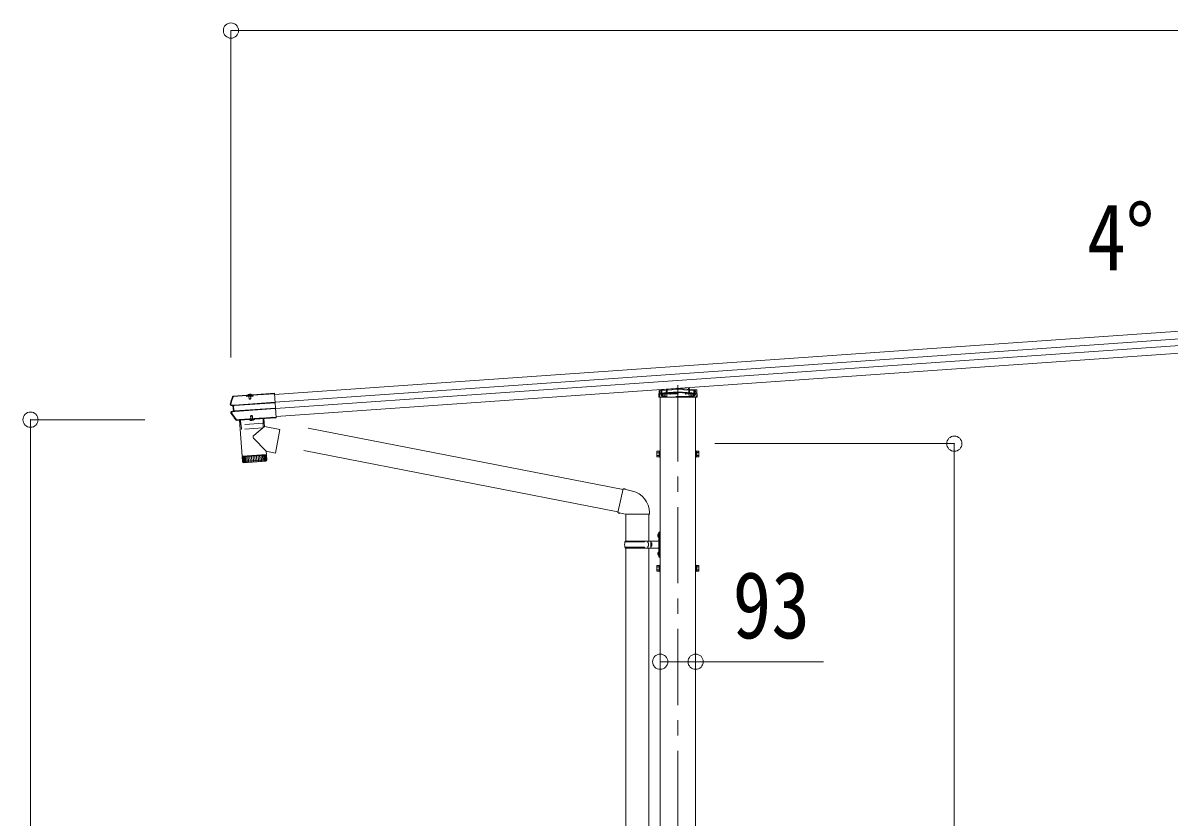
# Model space of a CAD drawing. Units: millimetres at full size, sheet at 1:40; details may follow other scales. Extents: x -11243 to 11243, y -7760 to 7760.
# Drawn here: x 850 to 3861, y -2525 to -439 of the extents above; entities that cross this region are included whole.
import ezdxf
from ezdxf.enums import TextEntityAlignment as Align

# ---------------------------------------------------------------- set-up
doc = ezdxf.new("R2010")
doc.units = ezdxf.units.MM
doc.header["$LTSCALE"] = 40
doc.header["$PDMODE"] = 32
doc.header["$PDSIZE"] = 40
doc.linetypes.add('CHAIN1', pattern=[8, 5, -1, 1, -1])
doc.linetypes.add('DASHED1', pattern=[1.8, 1.2, -0.6])
for name, color, linetype, lineweight in [('0-1_本体', 5, 'CHAIN1', 9), ('0-3_ELV2', 4, 'Continuous', 9), ('0-6_OTH_LINE', 6, 'Continuous', 9), ('0-7_SHAPE', 4, 'Continuous', 9), ('0-9_OUTLINE', 7, 'Continuous', 9)]:
    doc.layers.add(name, color=color, linetype=linetype, lineweight=lineweight)
doc.styles.add('ＭＳ ゴシック', font='')
doc.styles.get('ＭＳ ゴシック').set_extended_font_data('MS Gothic')

msp = doc.modelspace()

# ---------------------------------------------------------------- linework, layer by layer
at = {"layer": '0-1_本体'}
msp.add_line((2570.73, -1390.51), (2570.73, -4089.79), dxfattribs=at)
at = {"layer": '0-3_ELV2'}
for p, q in [((6722.42, -1050.04), (1511.34, -1414.44)), ((6723.84, -1070.35), (1512.76, -1434.75)), ((6725.05, -1087.59), (1513.96, -1451.99)), ((6726.47, -1107.9), (1515.38, -1472.3)), ((1452.96, -1415.32), (1511.12, -1411.25)), ((1453.06, -1416.82), (1511.22, -1412.75)), ((1511.12, -1411.25), (1515.62, -1475.7)), ((2521.8, -1411.15), (2570.73, -1407.73)), ((2522.32, -1402.64), (2570.73, -1399.26)), ((2570.73, -1399.26), (2619.15, -1402.64)), ((2570.73, -1399.26), (2570.73, -1400.2)), ((2570.73, -1407.73), (2619.67, -1411.15)), ((2570.73, -1407.73), (2570.73, -1408.67)), ((2600.55, -1396.72), (2600.83, -1401.36)), ((2620.08, -1403.58), (2621.18, -1421.66)), ((1401.85, -1444.21), (1397.1, -1443.64)), ((1403.26, -1442.87), (1397.28, -1442.15)), ((1402.77, -1444.14), (1401.85, -1444.21)), ((1402.98, -1418.82), (1402.79, -1418.96)), ((1402.79, -1418.96), (1402.89, -1420.43)), ((1402.89, -1420.43), (1403.02, -1420.35)), ((1403.21, -1418.8), (1402.98, -1418.82)), ((1403.08, -1420.32), (1402.98, -1418.82)), ((1403.02, -1420.35), (1403.08, -1420.32)), ((1403.08, -1420.32), (1438.7, -1417.83)), ((1403.21, -1418.8), (1438.59, -1416.33)), ((1404.17, -1442.8), (1403.26, -1442.87)), ((1404.4, -1459.2), (1403.26, -1442.87)), ((1403.48, -1444.2), (1404.01, -1444.17)), ((1404.79, -1442.82), (1404.56, -1442.83)), ((1512.79, -1435.21), (1405.67, -1442.7)), ((1405.75, -1443.93), (1512.88, -1436.44)), ((1437.41, -1418.04), (1437.55, -1420)), ((1454.5, -1418.81), (1437.55, -1420)), ((1438.7, -1417.83), (1438.59, -1416.33)), ((1438.84, -1417.12), (1438.59, -1416.33)), ((1438.77, -1418.41), (1438.73, -1417.95)), ((1453.07, -1417.41), (1438.77, -1418.41)), ((1452.82, -1416.28), (1438.86, -1417.25)), ((1438.86, -1417.25), (1438.94, -1418.4)), ((1439.99, -1417.18), (1439.98, -1416.98)), ((1451.26, -1416.93), (1440.57, -1417.68)), ((1442.93, -1418.12), (1443.03, -1419.62)), ((1443.52, -1418.88), (1443.65, -1418.37)), ((1443.52, -1418.88), (1448.51, -1418.53)), ((1443.52, -1418.88), (1444, -1425.76)), ((1443.95, -1418.85), (1443.85, -1418.35)), ((1443.95, -1418.85), (1444.49, -1426.65)), ((1444, -1425.76), (1448.99, -1425.41)), ((1448.07, -1418.56), (1448.1, -1418.06)), ((1448.07, -1418.56), (1448.62, -1426.36)), ((1448.51, -1418.53), (1448.3, -1418.04)), ((1448.31, -1427.16), (1448.99, -1425.41)), ((1448.51, -1418.53), (1448.99, -1425.41)), ((1449.02, -1419.2), (1448.91, -1417.7)), ((1450.57, -1417.88), (1450.5, -1416.99)), ((1451.76, -1416.35), (1451.75, -1416.15)), ((1452.96, -1415.32), (1452.82, -1416.14)), ((1452.82, -1416.28), (1452.9, -1417.42)), ((1453.06, -1416.82), (1452.96, -1415.32)), ((1453.04, -1416.94), (1453.06, -1416.82)), ((1454.37, -1416.85), (1453.04, -1416.94)), ((1453.04, -1416.94), (1453.07, -1417.41)), ((1454.37, -1416.85), (1454.5, -1418.81)), ((2524.23, -4593.93), (2524.23, -1421.66)), ((2617.23, -4593.93), (2617.23, -1421.66)), ((1398.62, -1460.77), (1404.4, -1459.2)), ((1403.74, -1458.01), (1402.82, -1458.07)), ((1405.32, -1459.13), (1404.4, -1459.2)), ((1404.96, -1457.81), (1404.42, -1457.85)), ((1405.66, -1459.05), (1405.89, -1459.04)), ((1406.72, -1457.8), (1513.85, -1450.31)), ((1406.81, -1459.03), (1513.93, -1451.54)), ((1448.92, -1470.33), (1448.24, -1472.08)), ((1453.23, -1471.73), (1448.24, -1472.08)), ((1448.58, -1476.89), (1448.24, -1472.08)), ((1449, -1476.75), (1448.61, -1471.13)), ((1452.31, -1470.09), (1448.92, -1470.33)), ((1453.23, -1471.73), (1452.31, -1470.09)), ((1453.12, -1476.47), (1452.73, -1470.84)), ((1453.56, -1476.54), (1453.23, -1471.73)), ((1500.53, -1474.88), (1500.63, -1476.38)), ((1506.51, -1474.46), (1506.62, -1475.96)), ((1506.74, -1474.81), (1515.52, -1474.2)), ((1506.74, -1474.81), (1506.84, -1476.31)), ((1508.03, -1474.72), (1508.14, -1476.22)), ((1411.85, -1481.45), (1412.57, -1481.4)), ((1412.22, -1482.93), (1412.67, -1482.9)), ((1412.57, -1481.4), (1412.67, -1482.9)), ((1418.83, -1482.1), (1412.85, -1482.52)), ((1418.73, -1480.6), (1418.83, -1482.1)), ((1418.83, -1481.56), (1418.83, -1481.55)), ((1419.06, -1482.45), (1418.83, -1482.1)), ((1418.95, -1480.95), (1500.35, -1475.26)), ((1418.95, -1480.95), (1419.06, -1482.45)), ((1419.06, -1482.45), (1500.46, -1476.76)), ((1419.39, -1482.42), (1483.24, -1477.95)), ((1445.44, -1480.84), (1445.43, -1480.6)), ((1457.22, -1480.02), (1445.44, -1480.84)), ((1457.22, -1480.02), (1457.2, -1479.77)), ((1500.35, -1475.26), (1500.46, -1476.76)), ((1500.63, -1476.38), (1500.46, -1476.76)), ((1506.62, -1475.96), (1500.63, -1476.38)), ((1506.84, -1476.31), (1506.62, -1475.96)), ((1506.84, -1476.31), (1515.62, -1475.7)), ((1508.11, -1475.82), (1515.59, -1475.3)), ((2515.53, -1564.93), (2516.11, -1563.93)), ((2515.53, -1564.93), (2515.53, -1577.93)), ((2521.03, -1563.93), (2516.11, -1563.93)), ((2521.03, -1563.73), (2521.03, -1578.74)), ((2522.63, -1564.18), (2521.03, -1564.18)), ((2618.83, -1564.18), (2620.43, -1564.18)), ((2620.43, -1563.73), (2620.43, -1578.74)), ((2620.43, -1563.73), (2625.35, -1563.73)), ((2625.93, -1564.73), (2625.35, -1563.73)), ((2625.93, -1564.73), (2625.93, -1577.73)), ((2515.53, -1577.93), (2516.11, -1578.94)), ((2521.03, -1567.68), (2516.11, -1567.68)), ((2521.03, -1575.18), (2516.11, -1575.18)), ((2521.03, -1578.94), (2516.11, -1578.94)), ((2521.03, -1570.73), (2522.63, -1570.73)), ((2521.03, -1571.73), (2522.63, -1571.73)), ((2521.03, -1578.28), (2522.63, -1578.28)), ((2620.43, -1570.73), (2618.83, -1570.73)), ((2620.44, -1571.73), (2618.83, -1571.73)), ((2620.43, -1578.28), (2618.83, -1578.28)), ((2620.43, -1567.48), (2625.35, -1567.48)), ((2620.43, -1574.98), (2625.35, -1574.98)), ((2620.43, -1578.74), (2625.35, -1578.74)), ((2625.93, -1577.73), (2625.35, -1578.74)), ((2515.53, -1864.93), (2516.11, -1863.93)), ((2515.53, -1864.93), (2515.53, -1877.93)), ((2521.03, -1863.93), (2516.11, -1863.93)), ((2521.03, -1863.73), (2521.03, -1878.74)), ((2522.63, -1864.18), (2521.03, -1864.18)), ((2618.83, -1864.18), (2620.43, -1864.18)), ((2620.43, -1863.73), (2620.43, -1878.74)), ((2620.43, -1863.73), (2625.35, -1863.73)), ((2625.93, -1864.73), (2625.35, -1863.73)), ((2625.93, -1864.73), (2625.93, -1877.73)), ((2515.53, -1877.93), (2516.11, -1878.94)), ((2521.03, -1867.68), (2516.11, -1867.68)), ((2521.03, -1875.18), (2516.11, -1875.18)), ((2521.03, -1878.94), (2516.11, -1878.94)), ((2521.03, -1870.73), (2522.63, -1870.73)), ((2521.03, -1871.73), (2522.63, -1871.73)), ((2521.03, -1878.28), (2522.63, -1878.28)), ((2620.43, -1870.73), (2618.83, -1870.73)), ((2620.44, -1871.73), (2618.83, -1871.73)), ((2620.43, -1878.28), (2618.83, -1878.28)), ((2620.43, -1867.48), (2625.35, -1867.48)), ((2620.43, -1874.98), (2625.35, -1874.98)), ((2620.43, -1878.74), (2625.35, -1878.74)), ((2625.93, -1877.73), (2625.35, -1878.74))]:
    msp.add_line(p, q, dxfattribs=at)
at = {"layer": '0-3_ELV2', "linetype": 'DASHED1'}
for p, q in [((1443.32, -1414.16), (1444.71, -1416.52)), ((1448.05, -1413.82), (1447, -1416.36)), ((2521.87, -1411.16), (2619.6, -1411.16)), ((2524.34, -1404.51), (2523.29, -1421.66)), ((2523.76, -1413.96), (2528.73, -1413.96)), ((2523.81, -1413.16), (2617.66, -1413.16)), ((2570.73, -1409.73), (2523.82, -1413.01)), ((2570.73, -1401.26), (2524.34, -1404.51)), ((2527.53, -1404.28), (2527.53, -1417.93)), ((2528.73, -1404.2), (2528.73, -1419.66)), ((2530.23, -1412.57), (2530.23, -1419.66)), ((2533.33, -1413.16), (2533.33, -1419.66)), ((2533.46, -1413.16), (2533.46, -1419.66)), ((2533.73, -1412.32), (2533.73, -1419.66)), ((2536.73, -1412.11), (2536.73, -1419.66)), ((2539.98, -1412.1), (2540.66, -1400.91)), ((2542.67, -1400.77), (2541.4, -1421.66)), ((2544.73, -1411.16), (2544.73, -1413.16)), ((2549.23, -1413.96), (2549.23, -1411.24)), ((2550.73, -1413.96), (2549.23, -1413.96)), ((2550.73, -1411.13), (2550.73, -1413.96)), ((2617.13, -1404.51), (2570.73, -1401.26)), ((2617.65, -1413.01), (2570.73, -1409.73)), ((2590.73, -1413.96), (2590.73, -1411.13)), ((2590.73, -1413.96), (2592.23, -1413.96)), ((2592.23, -1411.24), (2592.23, -1413.96)), ((2596.73, -1413.16), (2596.73, -1411.16)), ((2598.56, -1396.86), (2600.07, -1421.66)), ((2600.83, -1401.36), (2601.49, -1412.1)), ((2604.73, -1412.11), (2604.73, -1419.66)), ((2607.73, -1412.32), (2607.73, -1419.66)), ((2608, -1413.16), (2608, -1419.66)), ((2608.13, -1413.16), (2608.13, -1419.66)), ((2611.23, -1412.57), (2611.23, -1419.66)), ((2612.73, -1404.2), (2612.73, -1419.66)), ((2612.73, -1413.96), (2617.71, -1413.96)), ((2613.93, -1404.28), (2613.93, -1417.93)), ((2618.18, -1421.66), (2617.13, -1404.51)), ((1441.19, -1417.06), (1441.12, -1417.31)), ((1441.25, -1416.53), (1450.43, -1415.89)), ((1441.32, -1417.63), (1441.25, -1416.53)), ((1443.65, -1418.37), (1443.75, -1417.97)), ((1443.75, -1417.97), (1443.68, -1416.86)), ((1443.83, -1418.36), (1443.69, -1416.36)), ((1443.85, -1418.35), (1443.74, -1417.76)), ((1445.9, -1417.05), (1444.71, -1416.52)), ((1445.9, -1417.05), (1447, -1416.36)), ((1448.12, -1418.06), (1447.98, -1416.06)), ((1448.14, -1417.67), (1448.07, -1416.56)), ((1448.1, -1418.06), (1448.13, -1417.45)), ((1448.3, -1418.04), (1448.14, -1417.67)), ((1450.5, -1416.99), (1450.43, -1415.89)), ((1450.55, -1416.41), (1450.66, -1416.65)), ((2527.53, -1417.93), (2528.53, -1419.66)), ((2612.93, -1419.66), (2528.53, -1419.66)), ((2533.73, -1417.93), (2536.73, -1417.93)), ((2604.73, -1417.93), (2607.73, -1417.93)), ((2612.93, -1419.66), (2613.93, -1417.93)), ((1449, -1482.94), (1450.16, -1480.13)), ((1451.26, -1479.44), (1450.16, -1480.13)), ((1451.26, -1479.44), (1452.45, -1479.97)), ((1453.99, -1482.59), (1452.45, -1479.97))]:
    msp.add_line(p, q, dxfattribs=at)
at = {"layer": '0-3_ELV2'}
for points in [[(2621.18, -1421.66), (2520.28, -1421.66), (2521.39, -1403.58)], [(1396.18, -1440.5), (1399, -1430.84), (1402.02, -1421.23)], [(1398.22, -1459.32), (1402.82, -1458.07), (1401.85, -1444.21)], [(1438.7, -1417.83), (1438.73, -1417.95), (1437.41, -1418.04)], [(1450.57, -1417.88), (1441.39, -1418.53), (1441.32, -1417.63)], [(1444, -1425.76), (1444.92, -1427.4), (1448.31, -1427.16)], [(1410.8, -1480.97), (1404.24, -1471.93), (1397.88, -1462.75)], [(1506.74, -1474.81), (1506.51, -1474.46), (1500.53, -1474.88), (1500.35, -1475.26)], [(1418.95, -1480.95), (1418.73, -1480.6), (1412.74, -1481.02), (1412.57, -1481.4)], [(1412.74, -1481.02), (1412.85, -1482.52), (1412.67, -1482.9)], [(1483.66, -1476.92), (1483.59, -1475.92), (1418.75, -1480.46), (1418.82, -1481.46)], [(2524.23, -1562.73), (2522.63, -1562.73), (2522.63, -1579.73), (2524.23, -1579.73)], [(2617.23, -1562.73), (2618.83, -1562.73), (2618.83, -1579.73), (2617.23, -1579.73)], [(2524.23, -1862.73), (2522.63, -1862.73), (2522.63, -1879.73), (2524.23, -1879.73)], [(2617.23, -1862.73), (2618.83, -1862.73), (2618.83, -1879.73), (2617.23, -1879.73)]]:
    msp.add_lwpolyline(points, dxfattribs=at)
for centre, radius, start, end in [((1446.19, -1421.3), 7.7, 45.56083, 142.43917), ((2521.87, -1412.15), 1, 94, 176.5), ((2522.39, -1403.64), 1, 94, 176.5), ((2619.08, -1403.64), 1, 3.5, 86), ((2619.6, -1412.15), 1, 3.5, 86), ((1397.43, -1440.86), 2.8, 164.31277, 263.16971), ((1878.04, -1575.83), 502, 162.04537, 164.31277), ((1397.44, -1440.86), 1.3, 164.24366, 263.03582), ((1403.52, -1422.07), 3.19, 103.22631, 162.05142), ((1403.16, -1421.6), 1.2, 102.71221, 162.01357), ((1440.52, -1416.94), 0.55, 142.43917, 184), ((1440.53, -1417.14), 0.545, 184, 274), ((1451.22, -1416.39), 0.545, 274, 4), ((1451.2, -1416.19), 0.55, 4, 45.56083), ((1398.95, -1462.02), 2.8, 105.16971, 214.06629), ((1812.49, -1182.39), 502, 214.06629, 216.59248), ((1398.96, -1462.02), 1.3, 105.30295, 214.13631), ((1412, -1479.74), 3.19, 216.58984, 274.01289), ((1411.76, -1480.25), 1.2, 216.62025, 274.01295), ((1419.82, -1481.39), 1, 184, 274), ((1450.99, -1475.5), 7.7, 223.98312, 324.01688), ((1482.67, -1476.99), 1, 274, 4), ((2518.86, -1565.8), 3.32, 145.61575, 214.38425), ((2622.61, -1565.6), 3.32, 325.61575, 34.38425), ((2527.95, -1571.43), 12.42, 162.41205, 197.58795), ((2518.86, -1577.06), 3.32, 145.61575, 214.38425), ((2613.51, -1571.23), 12.42, 342.41205, 17.58795), ((2622.61, -1576.86), 3.32, 325.61575, 34.38425), ((2518.86, -1865.8), 3.32, 145.61575, 214.38425), ((2622.61, -1865.6), 3.32, 325.61575, 34.38425), ((2527.95, -1871.43), 12.42, 162.41205, 197.58795), ((2518.86, -1877.06), 3.32, 145.61575, 214.38425), ((2613.51, -1871.23), 12.42, 342.41205, 17.58795), ((2622.61, -1876.86), 3.32, 325.61575, 34.38425)]:
    msp.add_arc(centre, radius, start, end, dxfattribs=at)
at = {"layer": '0-3_ELV2', "linetype": 'DASHED1'}
for centre, radius, start, end in [((2521.87, -1412.16), 1, 90, 176.5), ((2619.6, -1412.16), 1, 3.5, 90), ((1440.64, -1417.17), 0.5, 274, 344), ((1441.96, -1417.28), 0.8, 94, 164), ((1443.18, -1416.9), 0.5, 4, 94), ((1448.57, -1416.52), 0.5, 94, 184), ((1449.82, -1416.73), 0.8, 24, 94), ((1451.12, -1416.44), 0.5, 204, 274)]:
    msp.add_arc(centre, radius, start, end, dxfattribs=at)
at = {"layer": '0-3_ELV2'}
for centre, major_axis, ratio, start_param, end_param in [((1405.79, -1444.51), (3.03, -0.36), 0.014525, 2.4375911, 3.0658321), ((1405.79, -1444.52), (2.99, 0.21), 0.19438, 1.5707963, 2.1939282), ((1405.69, -1442.98), (1.52, -0.18), 0.014525, 2.4126357, 3.0658321), ((1405.69, -1442.99), (1.5, 0.1), 0.19438, 1.5707963, 2.2034964), ((1439.06, -1420.31), (-0.22, 3.19), 0.014286, 5.9883828, 6.2220988), ((1453.05, -1419.33), (-0.22, 3.19), 0.014286, 0.0610865, 0.2948025), ((1406.68, -1457.21), (2.95, 0.8), 0.014957, 3.2171785, 3.8372566), ((1406.68, -1457.22), (2.99, 0.21), 0.19438, 4.0848352, 4.712389), ((1406.79, -1458.73), (1.48, 0.4), 0.014957, 3.2171785, 3.8435615), ((1406.79, -1458.74), (1.5, 0.1), 0.19438, 4.0561004, 4.712389)]:
    msp.add_ellipse(centre, major_axis=major_axis, ratio=ratio, start_param=start_param, end_param=end_param, dxfattribs=at)
at = {"layer": '0-6_OTH_LINE'}
for p, q in [((1396.63, -458.85), (1396.63, -1317.74)), ((6806.63, -458.85), (1396.63, -458.85)), ((870.11, -4043.93), (870.11, -1480.93)), ((870.11, -1480.93), (1170.11, -1480.93)), ((3296.73, -1543.93), (2667.23, -1543.93)), ((3296.73, -4043.93), (3296.73, -1543.93)), ((2524.23, -2116.63), (2617.23, -2116.63)), ((2617.23, -2116.63), (2953.39, -2116.63))]:
    msp.add_line(p, q, dxfattribs=at)
for p in [(1396.63, -458.85), (870.11, -1480.93), (3296.73, -1543.93), (2524.23, -2116.63), (2617.23, -2116.63)]:
    msp.add_point(p, dxfattribs=at)
at = {"layer": '0-9_OUTLINE'}
for p, q in [((1419.32, -1482.42), (1425.95, -1577.19)), ((1484.62, -1498.77), (1456.32, -1522.23)), ((1483.17, -1477.96), (1484.62, -1498.77)), ((1525.38, -1506.69), (1484.62, -1498.77)), ((2426.81, -1664.25), (1599.12, -1503.36)), ((1489.19, -1564.04), (1455.91, -1529.55)), ((1525.38, -1506.69), (1513.32, -1568.73)), ((1489.19, -1564.04), (1489.8, -1572.73)), ((1489.19, -1564.04), (1513.32, -1568.73)), ((2413.21, -1722.73), (1587.68, -1562.26)), ((1425.95, -1577.19), (1489.8, -1572.73)), ((1489.87, -1573.72), (1426.02, -1578.19)), ((1426.02, -1578.19), (1427.16, -1591.19)), ((1427.74, -1592.72), (1426.72, -1578.14)), ((1427.15, -1591.14), (1490.55, -1586.71)), ((1427.95, -1578.05), (1428.99, -1593.02)), ((1430.8, -1592.89), (1429.76, -1577.93)), ((1487.76, -1589.91), (1430.36, -1593.92)), ((1430.44, -1576.88), (1430.53, -1577.87)), ((1432.12, -1577.76), (1433.16, -1592.73)), ((1436.03, -1592.53), (1434.98, -1577.56)), ((1439.34, -1592.29), (1438.29, -1577.33)), ((1441.98, -1577.07), (1443.03, -1592.04)), ((1445.99, -1576.79), (1447.03, -1591.76)), ((1450.22, -1576.5), (1451.27, -1591.46)), ((1454.61, -1576.19), (1455.65, -1591.15)), ((1459.06, -1575.88), (1460.1, -1590.84)), ((1463.49, -1575.57), (1464.53, -1590.53)), ((1467.81, -1575.27), (1468.85, -1590.23)), ((1471.94, -1574.98), (1472.98, -1589.94)), ((1475.79, -1574.71), (1476.84, -1589.67)), ((1479.3, -1574.46), (1480.35, -1589.43)), ((1482.4, -1574.25), (1483.44, -1589.21)), ((1485.01, -1574.06), (1486.06, -1589.03)), ((1485.31, -1573.04), (1485.36, -1574.04)), ((1487.11, -1573.92), (1488.15, -1588.88)), ((1488.63, -1573.81), (1489.68, -1588.77)), ((1490.55, -1586.76), (1489.87, -1573.72)), ((2427.17, -1662.69), (2412.81, -1724.44)), ((2427.17, -1662.69), (2451.49, -1668.5)), ((2412.81, -1724.44), (2432.89, -1728.99)), ((2412.81, -1724.44), (2416.81, -1727.12)), ((2417.69, -1725.55), (2416.81, -1727.12)), ((2432.89, -1728.99), (2495.62, -1728.99)), ((2434.26, -1728.99), (2434.26, -1799.99)), ((2494.26, -1728.99), (2494.26, -1799.99)), ((2495.62, -1724.82), (2495.62, -1728.99)), ((2520.23, -1776.99), (2523.23, -1775.49)), ((2523.23, -1775.49), (2523.23, -1842.49)), ((2523.23, -1775.49), (2524.23, -1775.49)), ((2431.26, -1801.99), (2481.59, -1801.99)), ((2432.26, -1799.99), (2518.26, -1799.99)), ((2432.26, -1799.99), (2432.26, -1801.99)), ((2491.26, -1799.99), (2491.26, -1804.49)), ((2491.26, -1804.49), (2493.26, -1804.49)), ((2493.26, -1804.49), (2493.26, -1813.49)), ((2499.23, -1799.99), (2499.23, -1817.99)), ((2499.23, -1804.49), (2502.23, -1804.49)), ((2502.23, -1804.49), (2502.23, -1813.49)), ((2517.93, -1782.84), (2519.98, -1783.84)), ((2519.2, -1780.84), (2519.83, -1780.84)), ((2519.2, -1780.84), (2519.2, -1789.14)), ((2519.2, -1789.14), (2519.83, -1789.14)), ((2519.83, -1780.84), (2520.23, -1781.24)), ((2519.98, -1783.84), (2520.59, -1784.99)), ((2520.23, -1776.99), (2520.23, -1840.99)), ((2431.26, -1815.99), (2481.59, -1815.99)), ((2432.26, -1817.99), (2432.26, -1815.99)), ((2432.26, -1817.99), (2518.26, -1817.99)), ((2434.25, -1817.99), (2434.25, -2809.96)), ((2491.26, -1817.99), (2491.26, -1813.49)), ((2491.26, -1813.49), (2493.26, -1813.49)), ((2494.25, -1817.99), (2494.25, -2809.96)), ((2499.23, -1813.49), (2502.23, -1813.49)), ((2517.93, -1830.84), (2519.98, -1831.84)), ((2519.2, -1828.84), (2519.83, -1828.84)), ((2519.2, -1828.84), (2519.2, -1837.14)), ((2519.83, -1828.84), (2519.83, -1837.14)), ((2519.83, -1828.84), (2520.23, -1829.24)), ((2519.98, -1831.84), (2520.59, -1832.99)), ((2519.2, -1837.14), (2519.83, -1837.14)), ((2519.83, -1837.14), (2520.23, -1836.74)), ((2520.23, -1840.99), (2523.23, -1842.49)), ((2523.23, -1842.49), (2524.23, -1842.49))]:
    msp.add_line(p, q, dxfattribs=at)
at = {"layer": '0-9_OUTLINE', "linetype": 'DASHED1'}
for p, q in [((1421.54, -1482.27), (1422.67, -1493.73)), ((1481.09, -1490.13), (1423.21, -1494.18)), ((1424.69, -1505.63), (1423.4, -1494.17)), ((1480.62, -1502.19), (1425.22, -1506.07)), ((1481.09, -1501.68), (1480.76, -1490.16)), ((1481.09, -1478.1), (1481.56, -1489.61))]:
    msp.add_line(p, q, dxfattribs=at)
at = {"layer": '0-9_OUTLINE'}
for points in [[(2427.17, -1662.69), (2431.89, -1662.25), (2432.03, -1663.85)], [(2517.93, -1787.13), (2519.98, -1786.14), (2520.59, -1784.99)], [(2519.83, -1780.84), (2519.83, -1789.14), (2520.23, -1788.74)], [(2517.93, -1835.13), (2519.98, -1834.14), (2520.59, -1832.99)]]:
    msp.add_lwpolyline(points, dxfattribs=at)
at = {"layer": '0-9_OUTLINE', "linetype": 'DASHED1'}
for centre, start, end in [((1423.17, -1493.68), 185.67065, 274), ((1480.59, -1501.7), 274, 1.61406), ((1481.06, -1489.63), 274, 2.32935), ((1425.18, -1505.57), 186.38594, 274)]:
    msp.add_arc(centre, 0.5, start, end, dxfattribs=at)
at = {"layer": '0-9_OUTLINE'}
for centre, radius, start, end in [((1459.51, -1526.08), 5, 129.65551, 223.97399), ((1430.15, -1590.93), 3, 185, 274.04832), ((1487.55, -1586.92), 3, 274, 3), ((2437.62, -1724.82), 58, 0, 76.56538), ((2480.01, -1808.99), 49.25, 171.82876, 180.00002), ((2481.59, -1799.99), 2, 270, 359.99998), ((2523.53, -1784.99), 6, 136.21765, 223.78235), ((2518.23, -1797.99), 2, 270, 359.99998), ((2480.01, -1808.99), 49.25, 180.00002, 188.17127), ((2481.59, -1817.99), 2, 0.00005, 90.00004), ((2523.53, -1832.99), 6, 136.21765, 223.78235), ((2518.23, -1819.99), 2, 0.00005, 90.00004)]:
    msp.add_arc(centre, radius, start, end, dxfattribs=at)

# ---------------------------------------------------------------- texts
at = {"layer": '0-6_OTH_LINE', "color": 7, "style": 'ＭＳ ゴシック', "width": 0.85}
msp.add_text('93', height=176, dxfattribs=at).set_placement((2714.25, -2108.15), align=Align.BOTTOM_LEFT)
at = {"layer": '0-7_SHAPE', "color": 7, "style": 'ＭＳ ゴシック', "width": 0.85}
msp.add_text('4°', height=176, dxfattribs=at).set_placement((3645.19, -1141.69), align=Align.BOTTOM_LEFT)

doc.saveas('drawing.dxf')
